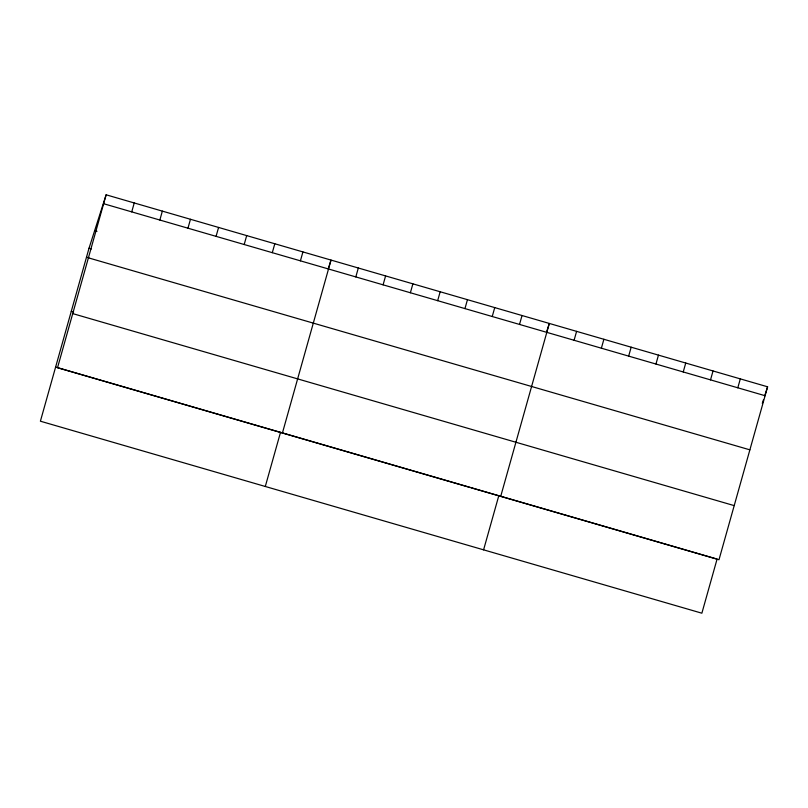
<?xml version="1.0" encoding="UTF-8"?>
<svg xmlns="http://www.w3.org/2000/svg" width="808" height="808" viewBox="0 0 808 808"><rect width="100%" height="100%" fill="white"/><g stroke="black" fill="none" stroke-linecap="round" stroke-linejoin="round"><path stroke-width="1.21" d="M106.131 194.799L57.52 367.731L718.989 559.742L767.6 386.8L106.131 194.799L89.011 248.258L40.4 421.2L701.869 613.201L717.08 559.075L471.519 487.79M131.734 211.878L134.239 202.959M159.843 220.039L162.357 211.12M187.961 228.199L190.466 219.281M216.069 236.36L218.584 227.442M244.188 244.521L246.692 235.603M272.296 252.682L274.801 243.763M300.414 260.843L302.919 251.924M265.297 486.477L280.517 432.351M282.416 433.017L331.027 260.075L328.21 268.902M355.813 276.922L358.318 268.004M383.093 284.84L385.598 275.922M410.383 292.759L412.888 283.84M437.663 300.677L440.168 291.759M464.954 308.595L467.458 299.677M492.234 316.524L494.738 307.606M519.524 324.442L522.029 315.524M483.588 549.844L498.799 495.718M500.707 496.375L549.319 323.442L546.491 332.26M574.094 340.279L576.599 331.361M601.374 348.197L603.889 339.279M628.664 356.126L631.169 347.198M655.955 364.044L658.459 355.126M683.235 371.963L685.74 363.044M710.525 379.881L713.03 370.963M737.805 387.8L740.31 378.881M762.308 403.344L763.358 400.031M764.772 395.627L767.6 386.8M103.626 203.717L765.095 395.718M94.657 230.613L97 231.3M89.011 248.258L91.355 248.945M86.507 257.176L88.85 257.863M88.405 257.843L749.875 449.844M71.286 311.302L73.629 311.989M72.73 313.605L734.199 505.616M55.611 367.074L470.327 487.446"/></g></svg>
